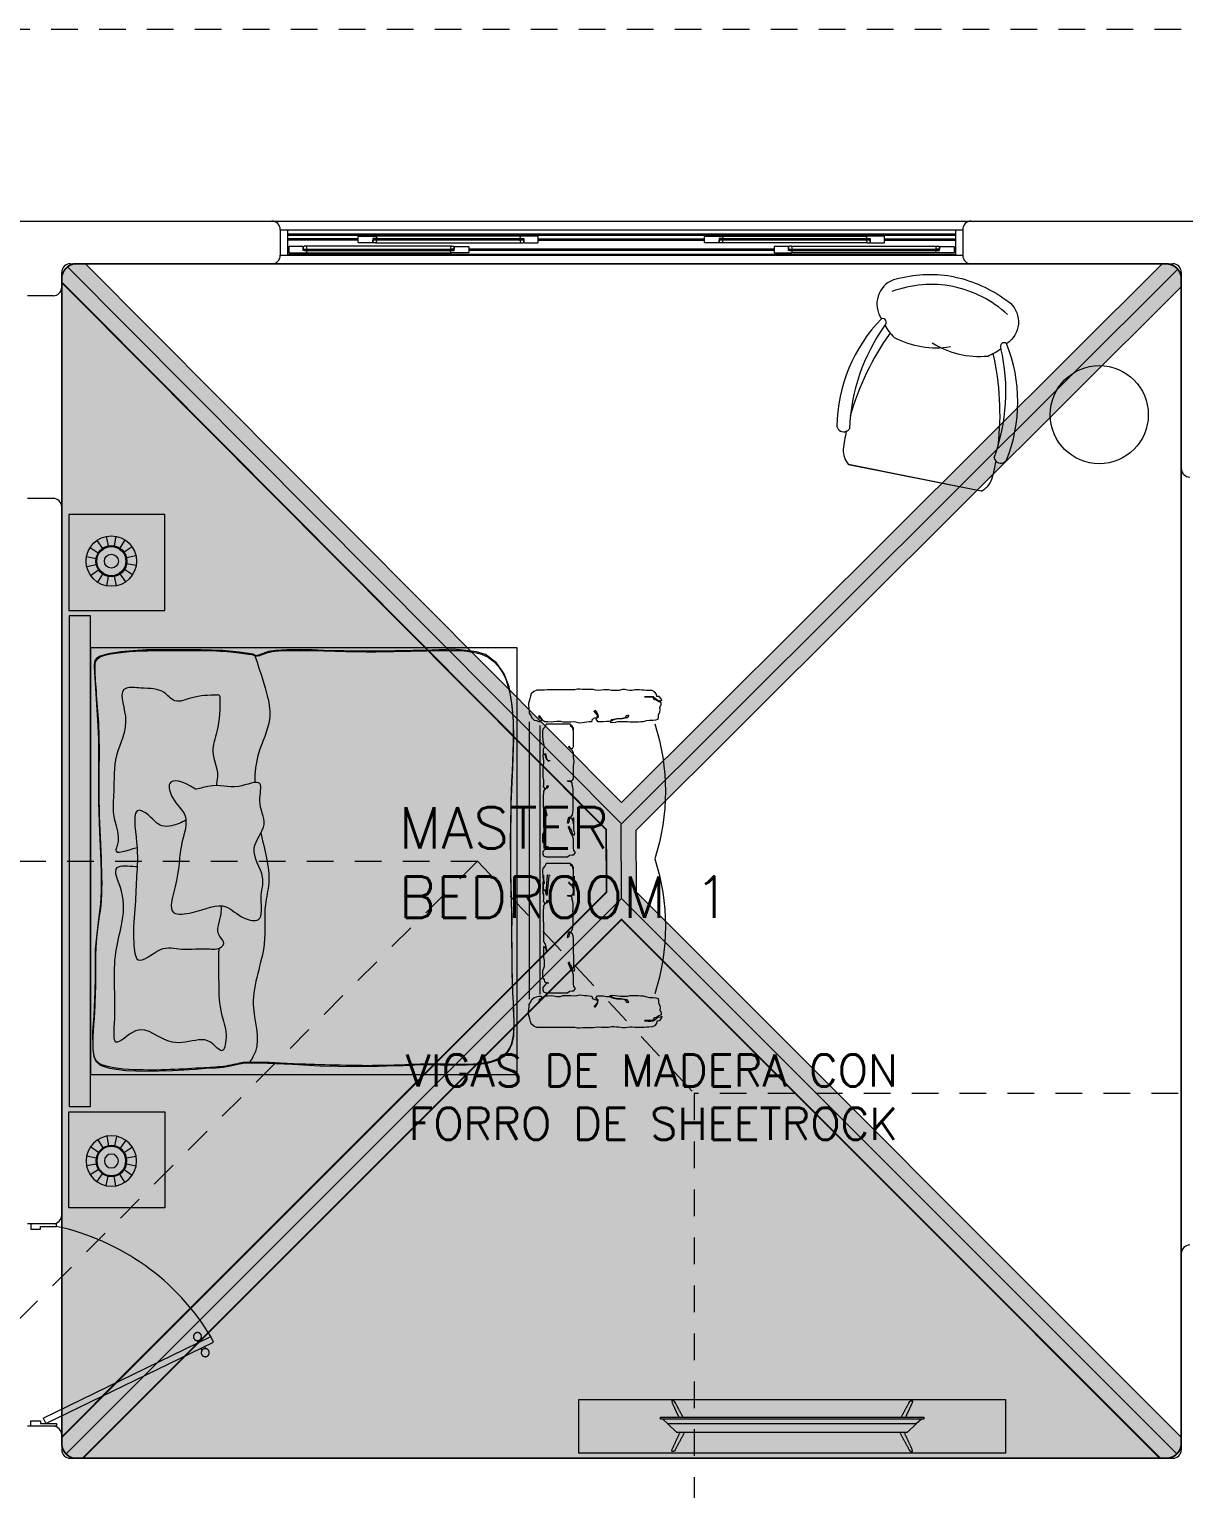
# Model space of a CAD drawing. Header units: metres. Extents: x 8 to 2416, y -346 to 476.
# Drawn here: x 223.96 to 229.37, y -101.59 to -94.75 of the extents above; entities that cross this region are included whole.
import ezdxf

# ---------------------------------------------------------------- set-up
doc = ezdxf.new("R2010")
doc.units = ezdxf.units.M
doc.linetypes.add('0', pattern=[0])
doc.linetypes.add('HIDDEN2', pattern=[0.1875, 0.125, -0.0625])
doc.layers.get('0').update_dxf_attribs({"color": 250, "linetype": '0', "lineweight": 20})
for name, color, linetype, lineweight in [('A-DOOR', 35, 'Continuous', 5), ('A-WALL', 250, 'Continuous', 20), ('baños', 140, 'Continuous', 0), ('cristales', 131, 'Continuous', 0), ('MOBILIARIOS', 252, 'Continuous', 0), ('PLAFON', 253, 'Continuous', 5), ('PLAFON-MADERA', 33, 'Continuous', 5), ('textos', 7, 'Continuous', 0)]:
    doc.layers.add(name, color=color, linetype=linetype, lineweight=lineweight)
doc.layers.add('Techos 1', color=7, linetype='HIDDEN2', lineweight=9, true_color=0x42391a)
doc.styles.get("Standard").update_dxf_attribs({"font": 'arial.ttf', "height": 0.1875})

# ---------------------------------------------------------------- blocks, each defined once
blk = doc.blocks.new('A$Ca3ef8f56')
at = {"layer": 'MOBILIARIOS'}
for p, q in [((0.0032, 0.1527), (0.0032, 1.4519)), ((0.0532, 0.1694), (0.0532, 1.4284))]:
    blk.add_line(p, q, dxfattribs=at)
for points in [[(0.6249, 1.5324), (0.6212, 1.5434), (0.6126, 1.5544), (0.6016, 1.5556), (0.6004, 1.5666), (0.5906, 1.5776), (0.5796, 1.5825), (0.5637, 1.5837), (0.5527, 1.5837), (0.5417, 1.5849), (0.5307, 1.5849), (0.5197, 1.5862), (0.4977, 1.5862), (0.4867, 1.5837), (0.4757, 1.5837), (0.4647, 1.5849), (0.4537, 1.5874), (0.4402, 1.5874), (0.4231, 1.5837), (0.4121, 1.5837), (0.4011, 1.5825), (0.3889, 1.5825), (0.3766, 1.5862), (0.3534, 1.5862), (0.3412, 1.5849), (0.3302, 1.5837), (0.3143, 1.5849), (0.3033, 1.5874), (0.2519, 1.5874), (0.2409, 1.5886), (0.2299, 1.5886), (0.2177, 1.5862), (0.0868, 1.5862), (0.0746, 1.5849), (0.0391, 1.5849), (0.0245, 1.5788), (0.0122, 1.5678), (0.0086, 1.5568), (0.0061, 1.5446), (0.0037, 1.5336), (0, 1.5226), (0, 1.5116), (0.0012, 1.5006), (0.0024, 1.4884), (0.0024, 1.4774), (0.011, 1.4652), (0.0147, 1.4542), (0.0257, 1.4445), (0.0367, 1.442), (0.0477, 1.4383), (0.0587, 1.4383), (0.0611, 1.4493), (0.0501, 1.4542), (0.0477, 1.464)], [(0.4708, 1.4664), (0.4622, 1.4554), (0.4512, 1.4542), (0.4341, 1.4506), (0.4231, 1.4506), (0.4109, 1.4493), (0.3999, 1.4457), (0.3876, 1.4457), (0.3828, 1.4347), (0.395, 1.4335), (0.4072, 1.4347), (0.4194, 1.4371), (0.4317, 1.4383), (0.4635, 1.4383), (0.4745, 1.4359), (0.516, 1.4359), (0.527, 1.4371), (0.5381, 1.4371), (0.5552, 1.442), (0.5674, 1.4445), (0.5845, 1.4445), (0.5968, 1.4457), (0.6078, 1.4493), (0.609, 1.4603), (0.609, 1.4713), (0.6151, 1.4823), (0.6175, 1.4933), (0.6163, 1.5043), (0.6224, 1.5153), (0.6224, 1.5263), (0.6114, 1.53), (0.6004, 1.5385), (0.5894, 1.5397), (0.5845, 1.5507), (0.5735, 1.552), (0.5442, 1.552)], [(0.5442, 1.5544), (0.5613, 1.5556), (0.5723, 1.5556), (0.5845, 1.5544), (0.5955, 1.5458), (0.6065, 1.5373), (0.6175, 1.5348), (0.6212, 1.5348)], [(0.0501, 1.4677), (0.0563, 1.4567), (0.0636, 1.4457), (0.0758, 1.4371), (0.0905, 1.4371), (0.1064, 1.4359), (0.1174, 1.4371), (0.1333, 1.4396), (0.1492, 1.4396), (0.1602, 1.4359), (0.1981, 1.4359), (0.2152, 1.4371), (0.2262, 1.4347), (0.2385, 1.4322), (0.2507, 1.4335), (0.2617, 1.4347), (0.2727, 1.4359), (0.2837, 1.4371), (0.2972, 1.4383), (0.2996, 1.4493), (0.3106, 1.4542), (0.3216, 1.4567), (0.3241, 1.4677), (0.3143, 1.4787), (0.3069, 1.4884)], [(0.3106, 1.4909), (0.3204, 1.4799), (0.3253, 1.4689), (0.3265, 1.4579), (0.3155, 1.4481), (0.3228, 1.4371), (0.3497, 1.4371), (0.3656, 1.4396), (0.3779, 1.4396), (0.3889, 1.4408), (0.3999, 1.4481), (0.4133, 1.4518), (0.4402, 1.4518), (0.4525, 1.4554), (0.4598, 1.4664), (0.4696, 1.4689)], [(0.0844, 1.234), (0.0844, 1.2238), (0.081, 1.2135), (0.0708, 1.205), (0.0708, 1.2579), (0.0725, 1.2715), (0.0725, 1.2988), (0.0708, 1.309), (0.0656, 1.3192), (0.0656, 1.3516), (0.0725, 1.3618), (0.0742, 1.372), (0.0844, 1.3737), (0.0895, 1.3737)], [(0.0946, 1.3772), (0.0844, 1.3772), (0.0759, 1.3874), (0.0673, 1.3976), (0.0673, 1.4078), (0.0708, 1.4181), (0.081, 1.4232), (0.1822, 1.4232), (0.1924, 1.4146), (0.2026, 1.4129), (0.2129, 1.4129), (0.2197, 1.4027), (0.2129, 1.3925), (0.2112, 1.3806), (0.2112, 1.3397), (0.2078, 1.3294), (0.2026, 1.3192), (0.1975, 1.309), (0.1941, 1.2988), (0.189, 1.2885), (0.1856, 1.2817)], [(0.189, 1.2766), (0.1924, 1.2868), (0.1992, 1.2971), (0.2026, 1.3073), (0.2044, 1.3175), (0.2146, 1.3209), (0.2163, 1.3107), (0.2129, 1.3005), (0.2129, 1.2476), (0.2112, 1.2374), (0.2112, 1.1675), (0.2095, 1.1573), (0.2061, 1.1471), (0.1958, 1.1385), (0.1907, 1.1488), (0.189, 1.159), (0.1822, 1.1658)], [(0.0929, 0.9903), (0.0878, 1.0005), (0.0776, 1.0039), (0.0708, 1.0141), (0.0708, 1.0244), (0.069, 1.0346), (0.069, 1.0857), (0.0708, 1.0959), (0.0708, 1.1829), (0.0776, 1.1948), (0.081, 1.205), (0.0827, 1.2152), (0.0861, 1.2272), (0.0861, 1.2289)], [(0.1822, 1.1641), (0.1856, 1.1471), (0.189, 1.1368), (0.1992, 1.1351), (0.2061, 1.1249), (0.2078, 1.1147), (0.2095, 1.1028), (0.2095, 1.0499), (0.2078, 1.0397), (0.2095, 1.0295), (0.2095, 1.0056), (0.2078, 0.9954), (0.2044, 0.9852), (0.2044, 0.9749), (0.1941, 0.9698), (0.1839, 0.9698), (0.1822, 0.9664), (0.2026, 0.9664), (0.2112, 0.9562), (0.2112, 0.8965), (0.2129, 0.8863), (0.2146, 0.8761), (0.2129, 0.9659), (0.2112, 0.9556), (0.2112, 0.9352), (0.2061, 0.925), (0.1958, 0.9147), (0.1873, 0.9079)], [(0.2112, 0.8449), (0.2112, 0.8346), (0.2044, 0.8244), (0.1941, 0.8159), (0.0827, 0.8159), (0.0759, 0.8295), (0.0673, 0.8397), (0.0656, 0.85), (0.0656, 0.8602), (0.0673, 0.8704), (0.0673, 0.8806), (0.0708, 0.8909), (0.0725, 0.9079), (0.069, 0.9181), (0.069, 0.9386), (0.081, 0.9403), (0.0827, 0.959), (0.0895, 0.8693), (0.0998, 0.871), (0.0981, 0.8744)], [(0.0946, 0.8761), (0.0861, 0.9659), (0.081, 0.9556), (0.0793, 0.9454), (0.069, 0.9403), (0.0673, 0.9505), (0.069, 0.9607), (0.0708, 0.8727), (0.0708, 0.8829), (0.069, 0.8965), (0.0673, 0.9085), (0.0673, 0.9494), (0.0708, 0.9613), (0.0708, 0.9818), (0.069, 0.992), (0.0742, 1.0022), (0.0844, 1.0005), (0.0878, 0.9903), (0.0895, 0.9869)], [(0.1873, 0.9028), (0.1958, 0.913), (0.2061, 0.9147), (0.2112, 0.9045), (0.2112, 0.8517), (0.2095, 0.8414), (0.2061, 0.8312), (0.1958, 0.8244)], [(0.0946, 0.74), (0.0844, 0.74), (0.0759, 0.7502), (0.0673, 0.7604), (0.0673, 0.7707), (0.0708, 0.7809), (0.081, 0.786), (0.1822, 0.786), (0.1924, 0.7775), (0.2026, 0.7758), (0.2129, 0.7758), (0.2197, 0.7656), (0.2129, 0.7553), (0.2112, 0.7434), (0.2112, 0.7025), (0.2078, 0.6923), (0.2026, 0.6821), (0.1975, 0.6718), (0.1941, 0.6616), (0.189, 0.6514), (0.1856, 0.6446)], [(0.0844, 0.5968), (0.0844, 0.5866), (0.081, 0.5764), (0.0708, 0.5679), (0.0708, 0.6207), (0.0725, 0.6343), (0.0725, 0.6616), (0.0708, 0.6718), (0.0656, 0.6821), (0.0656, 0.7144), (0.0725, 0.7247), (0.0742, 0.7349), (0.0844, 0.7366), (0.0895, 0.7366)], [(0.0929, 0.4531), (0.0878, 0.4633), (0.0776, 0.4668), (0.0708, 0.477), (0.0708, 0.4872), (0.069, 0.4974), (0.069, 0.5486), (0.0708, 0.5588), (0.0708, 0.6457), (0.0776, 0.6576), (0.081, 0.5679), (0.0827, 0.5781), (0.0861, 0.59), (0.0861, 0.5917)], [(0.189, 0.6394), (0.1924, 0.6497), (0.1992, 0.6599), (0.2026, 0.6701), (0.2044, 0.6803), (0.2146, 0.6838), (0.2163, 0.6735), (0.2129, 0.6633), (0.2129, 0.6105), (0.2112, 0.6002), (0.2112, 0.6304), (0.2095, 0.6201), (0.2061, 0.6099), (0.1958, 0.6014), (0.1907, 0.6116), (0.189, 0.6218), (0.1822, 0.6287)], [(0.1822, 0.627), (0.1856, 0.6099), (0.189, 0.5997), (0.1992, 0.598), (0.2061, 0.5878), (0.2078, 0.5775), (0.2095, 0.5656), (0.2095, 0.5128), (0.2078, 0.5025), (0.2095, 0.4923), (0.2095, 0.4685), (0.2078, 0.4582), (0.2044, 0.448), (0.2044, 0.4378), (0.1941, 0.4327), (0.1839, 0.4327), (0.1822, 0.4293), (0.2026, 0.4293), (0.2112, 0.419), (0.2112, 0.3594), (0.2129, 0.3492), (0.2146, 0.3389), (0.2129, 0.3287), (0.2112, 0.3185), (0.2112, 0.298), (0.2061, 0.2878), (0.1958, 0.2776), (0.1873, 0.2708)], [(0.0946, 0.3389), (0.0861, 0.3287), (0.081, 0.3185), (0.0793, 0.3083), (0.069, 0.3031), (0.0673, 0.3134), (0.069, 0.3236), (0.0708, 0.3355), (0.0708, 0.3457), (0.069, 0.3594), (0.0673, 0.3713), (0.0673, 0.4122), (0.0708, 0.4241), (0.0708, 0.4446), (0.069, 0.4548), (0.0742, 0.465), (0.0844, 0.4633), (0.0878, 0.4531), (0.0895, 0.4497)], [(0.2112, 0.1926), (0.2112, 0.1824), (0.2044, 0.1721), (0.1941, 0.1636), (0.0827, 0.1636), (0.0759, 0.1772), (0.0673, 0.1875), (0.0656, 0.1977), (0.0656, 0.223), (0.0673, 0.2333), (0.0673, 0.2435), (0.0708, 0.2537), (0.0725, 0.2708), (0.069, 0.281), (0.069, 0.3014), (0.081, 0.3031), (0.0827, 0.3219), (0.0895, 0.3321), (0.0998, 0.3338), (0.0981, 0.3372)], [(0.1873, 0.2656), (0.1958, 0.2759), (0.2061, 0.2776), (0.2112, 0.2673), (0.2112, 0.1994), (0.2095, 0.1892), (0.2061, 0.179), (0.1958, 0.1721)], [(0.6249, 0.0562), (0.6212, 0.0452), (0.6126, 0.0342), (0.6016, 0.033), (0.6004, 0.022), (0.5906, 0.011), (0.5796, 0.0061), (0.5637, 0.0049), (0.5527, 0.0049), (0.5417, 0.0037), (0.5307, 0.0037), (0.5197, 0.0024), (0.4977, 0.0024), (0.4867, 0.0049), (0.4757, 0.0049), (0.4647, 0.0037), (0.4537, 0.0012), (0.4402, 0.0012), (0.4231, 0.0049), (0.4121, 0.0049), (0.4011, 0.0061), (0.3889, 0.0061), (0.3766, 0.0024), (0.3534, 0.0024), (0.3412, 0.0037), (0.3302, 0.0049), (0.3143, 0.0037), (0.3033, 0.0012), (0.2519, 0.0012), (0.2409, 0), (0.2299, 0), (0.2177, 0.0024), (0.0868, 0.0024), (0.0746, 0.0037), (0.0391, 0.0037), (0.0245, 0.0098), (0.0122, 0.0208), (0.0086, 0.0318), (0.0061, 0.044), (0.0037, 0.055), (0, 0.066), (0, 0.077), (0.0012, 0.088), (0.0024, 0.1002), (0.0024, 0.1112), (0.011, 0.1234), (0.0147, 0.1344), (0.0257, 0.1441), (0.0367, 0.1466), (0.0477, 0.1503), (0.0587, 0.1503), (0.0611, 0.1393), (0.0501, 0.1344), (0.0477, 0.1246)], [(0.0501, 0.1209), (0.0563, 0.1319), (0.0636, 0.1429), (0.0758, 0.1515), (0.0905, 0.1515), (0.1064, 0.1527), (0.1174, 0.1515), (0.1333, 0.149), (0.1492, 0.149), (0.1602, 0.1527), (0.1981, 0.1527), (0.2152, 0.1515), (0.2262, 0.1539), (0.2385, 0.1564), (0.2507, 0.1551), (0.2617, 0.1539), (0.2727, 0.1527), (0.2837, 0.1515), (0.2972, 0.1503), (0.2996, 0.1393), (0.3106, 0.1344), (0.3216, 0.1319), (0.3241, 0.1209), (0.3143, 0.1099), (0.3069, 0.1002)], [(0.3106, 0.0977), (0.3204, 0.1087), (0.3253, 0.1197), (0.3265, 0.1307), (0.3155, 0.1405), (0.3228, 0.1515), (0.3497, 0.1515), (0.3656, 0.149), (0.3779, 0.149), (0.3889, 0.1478), (0.3999, 0.1405), (0.4133, 0.1368), (0.4402, 0.1368), (0.4525, 0.1332), (0.4598, 0.1222), (0.4696, 0.1197)], [(0.4708, 0.1222), (0.4622, 0.1332), (0.4512, 0.1344), (0.4341, 0.138), (0.4231, 0.138), (0.4109, 0.1393), (0.3999, 0.1429), (0.3876, 0.1429), (0.3828, 0.1539), (0.395, 0.1551), (0.4072, 0.1539), (0.4194, 0.1515), (0.4317, 0.1503), (0.4635, 0.1503), (0.4745, 0.1527), (0.516, 0.1527), (0.527, 0.1515), (0.5381, 0.1515), (0.5552, 0.1466), (0.5674, 0.1441), (0.5845, 0.1441), (0.5968, 0.1429), (0.6078, 0.1393), (0.609, 0.1283), (0.609, 0.1173), (0.6151, 0.1063), (0.6175, 0.0953), (0.6163, 0.0843), (0.6224, 0.0733), (0.6224, 0.0623), (0.6114, 0.0586), (0.6004, 0.0501), (0.5894, 0.0489), (0.5845, 0.0379), (0.5735, 0.0366), (0.5442, 0.0366)], [(0.5442, 0.0342), (0.5613, 0.033), (0.5723, 0.033), (0.5845, 0.0342), (0.5955, 0.0428), (0.6065, 0.0513), (0.6175, 0.0537), (0.6212, 0.0537)]]:
    blk.add_lwpolyline(points, dxfattribs=at)
for centre in [(-0.3846, 1.1107), (-0.3846, 0.4779)]:
    blk.add_arc(centre, 1.0261, 342.03988, 17.96012, dxfattribs=at)
blk = doc.blocks.new('A$Ca77e88c0')
at = {"layer": 'MOBILIARIOS', "linetype": 'Continuous'}
for p, q in [((0, 1.3457), (0.2432, 0.761)), ((0.2435, 0.7603), (0, 1.3457))]:
    blk.add_line(p, q, dxfattribs=at)
for points in [[(1.0081, 1.4216, 0.103931), (0.8565, 1.6353, 0.481643), (0.668, 1.624, 0.047693), (0.6541, 1.5985, 0.047693)], [(1.0081, 1.4216, -0.103931), (1.0528, 1.1635, -0.481643), (0.9119, 1.0378, -0.047693), (0.884, 1.0459, -0.047693)]]:
    blk.add_lwpolyline(points, format="xyb", dxfattribs=at)
blk.add_circle((0.8492, 0.4996), 0.2299, dxfattribs=at)
for centre, radius, start, end in [((0.5212, 0.8742), 0.7364, 79.59643, 123.14146), ((0.6434, 1.5847), 0.0175, 250.45416, 52.05868), ((0.6434, 1.5847), 0.0175, 250.45416, 52.05868), ((0.4617, 1.1866), 0.5495, 23.33144, 53.59476), ((0.4617, 1.1866), 0.5495, 23.33144, 53.59476), ((0.612, 0.6674), 0.9011, 88.37632, 121.47958), ((0.612, 0.6674), 0.9011, 88.37632, 121.47958), ((0.5865, 0.2493), 1.2787, 88.45422, 107.93514), ((0.5865, 0.2493), 1.2787, 88.45422, 107.93514), ((0.8583, 1.4567), 0.2476, 153.21646, 169.91816), ((0.8583, 1.4567), 0.2476, 153.21646, 169.91816), ((0.4823, 0.53), 0.9795, 111.46313, 116.51175), ((0.1421, 1.4684), 0.0325, 136.37866, 235.73513), ((0.1421, 1.4684), 0.0325, 235.69793, 268.75394), ((1.0281, 1.5426), 0.4158, 185.87863, 223.40331), ((1.0281, 1.5426), 0.4158, 185.87863, 223.40331), ((0.0995, 1.3192), 0.1029, 121.9514, 165.06161), ((0.4562, 1.1998), 0.5495, 351.57503, 21.83835), ((0.4562, 1.1998), 0.5495, 351.57503, 21.83835), ((1.108, 1.3505), 0.4158, 181.76648, 219.29117), ((0.1939, 1.6724), 0.9011, 283.69021, 316.79348), ((0.1939, 1.6724), 0.9011, 283.69021, 316.79348), ((0.2766, 1.4622), 0.7364, 282.02833, 325.57337), ((-0.1206, 1.9492), 1.2787, 297.23466, 316.71557), ((-0.1206, 1.9492), 1.2787, 297.23466, 316.71557), ((0.9273, 1.2907), 0.2476, 235.25163, 251.95333), ((0.9273, 1.2907), 0.2476, 235.25163, 251.95333), ((0.8666, 1.048), 0.0175, 353.11111, 154.71564), ((0.8666, 1.048), 0.0175, 353.11111, 154.71564), ((0.2948, 0.8495), 0.1029, 240.09136, 283.20158), ((0.0052, 1.6774), 0.9795, 288.64122, 293.68984), ((0.4307, 0.7745), 0.0325, 169.43466, 268.79113), ((0.4307, 0.7745), 0.0325, 136.37866, 169.43466), ((0.4307, 0.7745), 0.0325, 136.37866, 169.43466)]:
    blk.add_arc(centre, radius, start, end, dxfattribs=at)
blk = doc.blocks.new('A$C58f5b6b7')
at = {"layer": 'MOBILIARIOS'}
for points in [[(0, 0.2526), (2, 0.2526), (2, 0), (0, 0)], [(0.382, 0.1596), (0.382, 0.1691), (1.618, 0.1691), (1.618, 0.1596)]]:
    blk.add_lwpolyline(points, close=True, dxfattribs=at)
for points in [[(1.6059, 0.1595), (1.5823, 0.1372), (1, 0.1372), (0.4177, 0.1372), (0.3941, 0.1595)], [(1.5823, 0.1372), (1.54, 0.0973), (0.46, 0.0973), (0.4177, 0.1372)]]:
    blk.add_lwpolyline(points, dxfattribs=at)
for points, degree in [([(0.4512, 0.2382, -0.0047), (0.4469, 0.2461, -0.0047), (0.4415, 0.2461, -0.0047), (0.4325, 0.2461, -0.0047), (0.4368, 0.237, -0.0047)], 3), ([(0.4368, 0.237, -0.0047), (0.4526, 0.2031, -0.0047), (0.4683, 0.1691, -0.0047)], 2), ([(0.4885, 0.1691, -0.0047), (0.4698, 0.2037, -0.0047), (0.4512, 0.2382, -0.0047)], 2), ([(1.5115, 0.1691, -0.0047), (1.5302, 0.2037, -0.0047), (1.5488, 0.2382, -0.0047)], 2), ([(1.5632, 0.237, -0.0047), (1.5474, 0.2031, -0.0047), (1.5317, 0.1691, -0.0047)], 2), ([(1.5488, 0.2382, -0.0047), (1.5531, 0.2461, -0.0047), (1.5585, 0.2461, -0.0047), (1.5675, 0.2461, -0.0047), (1.5632, 0.237, -0.0047)], 3), ([(0.4368, 0.0172, -0.0047), (0.4554, 0.0572, -0.0047), (0.474, 0.0973, -0.0047)], 2), ([(0.4951, 0.0973, -0.0047), (0.4731, 0.0566, -0.0047), (0.4512, 0.016, -0.0047)], 2), ([(1.5049, 0.0973), (1.5269, 0.0566), (1.5488, 0.016)], 2), ([(1.5632, 0.0172), (1.5446, 0.0572), (1.526, 0.0973)], 2)]:
    blk.add_open_spline(points, degree=degree, dxfattribs=at)
for points in [[(0.4512, 0.016, -0.0047), (0.4469, 0.0081, -0.0047), (0.4415, 0.0081, -0.0047), (0.4325, 0.0081, -0.0047), (0.4368, 0.0172, -0.0047)], [(1.5488, 0.016), (1.5531, 0.0081), (1.5585, 0.0081), (1.5675, 0.0081), (1.5632, 0.0172)]]:
    blk.add_open_spline(points, degree=3, knots=[-0.08544201, -0.08544201, -0.08544201, -0.08544201, -0.04272101, 0, 0, 0, 0], dxfattribs=at)
blk = doc.blocks.new('A$Cb50f4bf1')
at = {"layer": 'MOBILIARIOS'}
for p, q in [((0.45, 0.45), (0, 0.45)), ((0, 0.45), (0, 0)), ((0.45, 0), (0.45, 0.45)), ((0.1635, 0.348), (0.1893, 0.3107)), ((0.2058, 0.3663), (0.2154, 0.322)), ((0.2519, 0.3671), (0.2438, 0.3224)), ((0.2948, 0.3501), (0.2703, 0.312)), ((0.1314, 0.3148), (0.1695, 0.2902)), ((0.328, 0.318), (0.2907, 0.2922)), ((0.3463, 0.2757), (0.302, 0.2661)), ((0.1144, 0.2719), (0.1591, 0.2638)), ((0.1152, 0.2258), (0.1595, 0.2353)), ((0.1335, 0.1834), (0.1708, 0.2092)), ((0.3301, 0.1867), (0.292, 0.2112)), ((0.3471, 0.2296), (0.3025, 0.2377)), ((0.1667, 0.1514), (0.1913, 0.1895)), ((0.2096, 0.1344), (0.2177, 0.179)), ((0.2557, 0.1352), (0.2462, 0.1795)), ((0.2981, 0.1535), (0.2723, 0.1908)), ((0, 0), (0.45, 0))]:
    blk.add_line(p, q, dxfattribs=at)
for radius in [0.1182, 0.0729, 0.0684, 0.0328]:
    blk.add_circle((0.2308, 0.2507), radius, dxfattribs=at)
blk = doc.blocks.new('puerta 1.00')
at = {"layer": 'A-DOOR'}
for p, q in [((-0.15, -0.0125), (-0.9369, -0.3949)), ((-0.1376, -0.038), (-0.9245, -0.4204)), ((-0.1376, -0.038), (-0.15, -0.0125)), ((-0.9369, -0.3949), (-0.9245, -0.4204)), ((-0.8946, -0.3743), (-0.8996, -0.3641)), ((-0.8777, -0.3661), (-0.8826, -0.3559)), ((-0.8822, -0.3998), (-0.8772, -0.4101)), ((-0.8653, -0.3916), (-0.8603, -0.4018))]:
    blk.add_line(p, q, dxfattribs=at)
for points in [[(-0.08, 0), (-0.08, -0.025), (-0.125, -0.025), (-0.125, -0.0125), (-0.2, -0.0125), (-0.2, 0), (-0.08, 0)], [(-0.08, -0.95), (-0.08, -0.925), (-0.125, -0.925), (-0.125, -0.9375), (-0.2, -0.9375), (-0.2, -0.95), (-0.08, -0.95)]]:
    blk.add_lwpolyline(points, dxfattribs=at)
blk.add_arc((0.0366, 0.1602), 1.1229, 211.13358, 257.83427, dxfattribs=at)
for points in [[(-0.8982, -0.3642), (-0.9033, -0.3642), (-0.912, -0.3591), (-0.917, -0.3504), (-0.917, -0.3403), (-0.912, -0.3316), (-0.9033, -0.3265), (-0.8932, -0.3265), (-0.8844, -0.3316), (-0.8794, -0.3403), (-0.8794, -0.3504), (-0.8844, -0.3591), (-0.8932, -0.3642), (-0.8982, -0.3642)], [(-0.8617, -0.4394), (-0.8667, -0.4394), (-0.8754, -0.4344), (-0.8805, -0.4256), (-0.8805, -0.4156), (-0.8754, -0.4068), (-0.8667, -0.4018), (-0.8566, -0.4018), (-0.8479, -0.4068), (-0.8428, -0.4156), (-0.8428, -0.4257), (-0.8479, -0.4344), (-0.8566, -0.4394), (-0.8617, -0.4394)]]:
    blk.add_open_spline(points, degree=2, dxfattribs=at)
blk = doc.blocks.new('PL BASE 2N NASAS 09')
at = {"layer": 'A-DOOR'}
for p, q in [((175.1325, -5.2117), (178.4125, -5.2117)), ((175.1725, -5.2517), (178.3725, -5.2517)), ((175.2065, -5.2517), (175.2065, -5.3717)), ((178.3385, -5.2517), (178.3385, -5.3717)), ((175.2065, -5.2717), (178.3385, -5.2717)), ((175.214, -5.3307), (175.2125, -5.3322)), ((175.2125, -5.3322), (175.2125, -5.3592)), ((175.279, -5.3307), (175.214, -5.3307)), ((175.2805, -5.3322), (175.279, -5.3307)), ((175.2805, -5.3497), (175.2805, -5.3322)), ((175.9753, -5.3297), (175.2938, -5.3297)), ((175.5385, -5.2842), (175.54, -5.2827)), ((175.5385, -5.3112), (175.5385, -5.2842)), ((175.54, -5.3127), (175.5385, -5.3112)), ((175.54, -5.2827), (175.6207, -5.2827)), ((175.605, -5.3127), (175.54, -5.3127)), ((175.6065, -5.3112), (175.605, -5.3127)), ((175.624, -5.2937), (175.6065, -5.2937)), ((175.6065, -5.2937), (175.6065, -5.3112)), ((175.6065, -5.2967), (175.6115, -5.2967)), ((175.6065, -5.2967), (175.6115, -5.2967)), ((175.6115, -5.2947), (175.6175, -5.2987)), ((175.6115, -5.2987), (175.6175, -5.2947)), ((175.6198, -5.3137), (176.3013, -5.3137)), ((175.6207, -5.2827), (175.6225, -5.2842)), ((176.3004, -5.2827), (175.6207, -5.2827)), ((175.6225, -5.2842), (175.6245, -5.2922)), ((175.6245, -5.2932), (175.624, -5.2937)), ((175.6245, -5.2922), (175.6245, -5.2932)), ((175.9885, -5.3322), (175.99, -5.3307)), ((175.9885, -5.3497), (175.9885, -5.3322)), ((175.99, -5.3307), (176.055, -5.3307)), ((176.0565, -5.3322), (176.055, -5.3307)), ((176.0565, -5.3322), (176.0565, -5.3592)), ((176.2986, -5.2842), (176.2965, -5.2922)), ((176.2965, -5.2922), (176.2965, -5.2932)), ((176.2965, -5.2932), (176.297, -5.2937)), ((176.297, -5.2937), (176.3145, -5.2937)), ((176.3004, -5.2827), (176.2986, -5.2842)), ((176.381, -5.2827), (176.3004, -5.2827)), ((176.3095, -5.2947), (176.3035, -5.2987)), ((176.3095, -5.2987), (176.3035, -5.2947)), ((176.3145, -5.2967), (176.3095, -5.2967)), ((176.3145, -5.2967), (176.3095, -5.2967)), ((176.3145, -5.2937), (176.3145, -5.3112)), ((176.3145, -5.3112), (176.316, -5.3127)), ((176.316, -5.3127), (176.381, -5.3127)), ((176.3825, -5.2842), (176.381, -5.2827)), ((176.381, -5.3127), (176.3825, -5.3112)), ((176.3825, -5.3112), (176.3825, -5.2842)), ((177.1625, -5.2842), (177.164, -5.2827)), ((177.1625, -5.3112), (177.1625, -5.2842)), ((177.164, -5.3127), (177.1625, -5.3112)), ((177.164, -5.2827), (177.2447, -5.2827)), ((177.229, -5.3127), (177.164, -5.3127)), ((177.2305, -5.3112), (177.229, -5.3127)), ((177.248, -5.2937), (177.2305, -5.2937)), ((177.2305, -5.2937), (177.2305, -5.3112)), ((177.2305, -5.2967), (177.2355, -5.2967)), ((177.2305, -5.2967), (177.2355, -5.2967)), ((177.2355, -5.2947), (177.2415, -5.2987)), ((177.2355, -5.2987), (177.2415, -5.2947)), ((177.9253, -5.3137), (177.2438, -5.3137)), ((177.2447, -5.2827), (177.2465, -5.2842)), ((177.2447, -5.2827), (177.9244, -5.2827)), ((177.2465, -5.2842), (177.2485, -5.2922)), ((177.2485, -5.2932), (177.248, -5.2937)), ((177.2485, -5.2922), (177.2485, -5.2932)), ((177.4885, -5.3322), (177.49, -5.3307)), ((177.4885, -5.3322), (177.4885, -5.3592)), ((177.555, -5.3307), (177.49, -5.3307)), ((177.5565, -5.3322), (177.555, -5.3307)), ((177.5565, -5.3497), (177.5565, -5.3322)), ((177.5698, -5.3297), (178.2513, -5.3297)), ((177.9226, -5.2842), (177.9205, -5.2922)), ((177.9205, -5.2922), (177.9205, -5.2932)), ((177.9205, -5.2932), (177.921, -5.2937)), ((177.921, -5.2937), (177.9385, -5.2937)), ((177.9244, -5.2827), (177.9226, -5.2842)), ((178.005, -5.2827), (177.9244, -5.2827)), ((177.9335, -5.2947), (177.9275, -5.2987)), ((177.9335, -5.2987), (177.9275, -5.2947)), ((177.9385, -5.2967), (177.9335, -5.2967)), ((177.9385, -5.2967), (177.9335, -5.2967)), ((177.9385, -5.2937), (177.9385, -5.3112)), ((177.9385, -5.3112), (177.94, -5.3127)), ((177.94, -5.3127), (178.005, -5.3127)), ((178.0065, -5.2842), (178.005, -5.2827)), ((178.005, -5.3127), (178.0065, -5.3112)), ((178.0065, -5.3112), (178.0065, -5.2842)), ((178.2645, -5.3322), (178.266, -5.3307)), ((178.2645, -5.3497), (178.2645, -5.3322)), ((178.266, -5.3307), (178.331, -5.3307)), ((178.331, -5.3307), (178.3325, -5.3322)), ((178.3325, -5.3322), (178.3325, -5.3592)), ((175.1725, -5.3717), (178.3725, -5.3717)), ((175.2125, -5.3592), (175.214, -5.3607)), ((175.214, -5.3607), (175.2947, -5.3607)), ((175.2805, -5.3467), (175.2855, -5.3467)), ((175.2805, -5.3467), (175.2855, -5.3467)), ((175.298, -5.3497), (175.2805, -5.3497)), ((175.2855, -5.3487), (175.2915, -5.3447)), ((175.2855, -5.3447), (175.2915, -5.3487)), ((175.2947, -5.3607), (175.2965, -5.3593)), ((175.2947, -5.3607), (175.9744, -5.3607)), ((175.2965, -5.3593), (175.2985, -5.3512)), ((175.2985, -5.3502), (175.298, -5.3497)), ((175.2985, -5.3512), (175.2985, -5.3502)), ((175.9705, -5.3502), (175.971, -5.3497)), ((175.9705, -5.3512), (175.9705, -5.3502)), ((175.9726, -5.3593), (175.9705, -5.3512)), ((175.971, -5.3497), (175.9885, -5.3497)), ((175.9744, -5.3607), (175.9726, -5.3593)), ((176.055, -5.3607), (175.9744, -5.3607)), ((175.9835, -5.3487), (175.9775, -5.3447)), ((175.9835, -5.3447), (175.9775, -5.3487)), ((175.9885, -5.3467), (175.9835, -5.3467)), ((175.9885, -5.3467), (175.9835, -5.3467)), ((176.0565, -5.3592), (176.055, -5.3607)), ((177.4885, -5.3592), (177.49, -5.3607)), ((177.49, -5.3607), (177.5707, -5.3607)), ((177.5565, -5.3467), (177.5615, -5.3467)), ((177.5565, -5.3467), (177.5615, -5.3467)), ((177.574, -5.3497), (177.5565, -5.3497)), ((177.5615, -5.3487), (177.5675, -5.3447)), ((177.5615, -5.3447), (177.5675, -5.3487)), ((177.5707, -5.3607), (177.5725, -5.3593)), ((178.2504, -5.3607), (177.5707, -5.3607)), ((177.5725, -5.3593), (177.5745, -5.3512)), ((177.5745, -5.3502), (177.574, -5.3497)), ((177.5745, -5.3512), (177.5745, -5.3502)), ((178.2465, -5.3502), (178.247, -5.3497)), ((178.2465, -5.3512), (178.2465, -5.3502)), ((178.2486, -5.3593), (178.2465, -5.3512)), ((178.247, -5.3497), (178.2645, -5.3497)), ((178.2504, -5.3607), (178.2486, -5.3593)), ((178.331, -5.3607), (178.2504, -5.3607)), ((178.2595, -5.3487), (178.2535, -5.3447)), ((178.2595, -5.3447), (178.2535, -5.3487)), ((178.2645, -5.3467), (178.2595, -5.3467)), ((178.2645, -5.3467), (178.2595, -5.3467)), ((178.3325, -5.3592), (178.331, -5.3607)), ((175.1325, -5.4117), (178.4125, -5.4117))]:
    blk.add_line(p, q, dxfattribs=at)
at = {"layer": 'A-DOOR', "color": 8}
for p, q in [((175.2065, -5.2777), (178.3385, -5.2777)), ((175.5385, -5.2947), (175.2065, -5.2947)), ((175.5385, -5.3007), (175.2065, -5.3007)), ((176.3825, -5.2947), (177.1625, -5.2947)), ((176.3825, -5.3007), (177.1625, -5.3007)), ((178.0065, -5.2947), (178.3385, -5.2947)), ((178.0065, -5.3007), (178.3385, -5.3007)), ((175.2065, -5.3657), (178.3385, -5.3657)), ((177.4885, -5.3427), (176.0565, -5.3427)), ((177.4885, -5.3487), (176.0565, -5.3487))]:
    blk.add_line(p, q, dxfattribs=at)
at = {"layer": 'A-DOOR'}
for points in [[(175.2827, -5.3312, -0.341999), (175.2808, -5.3327), (175.2805, -5.3331), (175.2805, -5.3427), (175.2815, -5.3437), (175.2985, -5.3437), (175.2985, -5.3432), (175.2952, -5.3308, 0.339454), (175.2938, -5.3297), (175.2846, -5.3297, 0.341999)], [(175.6087, -5.3122, 0.341999), (175.6068, -5.3107), (175.6065, -5.3104), (175.6065, -5.3007), (175.6075, -5.2997), (175.6245, -5.2997), (175.6245, -5.3002), (175.6212, -5.3126, -0.339454), (175.6198, -5.3137), (175.6106, -5.3137, -0.341999)], [(175.9864, -5.3312, 0.341999), (175.9883, -5.3327), (175.9885, -5.3331), (175.9885, -5.3427), (175.9875, -5.3437), (175.9705, -5.3437), (175.9705, -5.3432), (175.9739, -5.3308, -0.339454), (175.9753, -5.3297), (175.9845, -5.3297, -0.341999)], [(176.3124, -5.3122, -0.341999), (176.3143, -5.3107), (176.3145, -5.3104), (176.3145, -5.3007), (176.3135, -5.2997), (176.2965, -5.2997), (176.2965, -5.3002), (176.2999, -5.3126, 0.339454), (176.3013, -5.3137), (176.3105, -5.3137, 0.341999)], [(177.2327, -5.3122, 0.341999), (177.2308, -5.3107), (177.2305, -5.3104), (177.2305, -5.3007), (177.2315, -5.2997), (177.2485, -5.2997), (177.2485, -5.3002), (177.2452, -5.3126, -0.339454), (177.2438, -5.3137), (177.2346, -5.3137, -0.341999)], [(177.5587, -5.3312, -0.341999), (177.5568, -5.3327), (177.5565, -5.3331), (177.5565, -5.3427), (177.5575, -5.3437), (177.5745, -5.3437), (177.5745, -5.3432), (177.5712, -5.3308, 0.339454), (177.5698, -5.3297), (177.5606, -5.3297, 0.341999)], [(177.9364, -5.3122, -0.341999), (177.9383, -5.3107), (177.9385, -5.3104), (177.9385, -5.3007), (177.9375, -5.2997), (177.9205, -5.2997), (177.9205, -5.3002), (177.9239, -5.3126, 0.339454), (177.9253, -5.3137), (177.9345, -5.3137, 0.341999)], [(178.2624, -5.3312, 0.341999), (178.2643, -5.3327), (178.2645, -5.3331), (178.2645, -5.3427), (178.2635, -5.3437), (178.2465, -5.3437), (178.2465, -5.3432), (178.2499, -5.3308, -0.339454), (178.2513, -5.3297), (178.2605, -5.3297, -0.341999)]]:
    blk.add_lwpolyline(points, format="xyb", close=True, dxfattribs=at)
for points in [[(175.6065, -5.2967), (175.6115, -5.2967), (175.6115, -5.2967), (175.6065, -5.2967)], [(176.3095, -5.2947), (175.6115, -5.2947), (175.6115, -5.2987), (176.3095, -5.2987)], [(175.6115, -5.2947), (175.6175, -5.2947), (175.6175, -5.2987), (175.6115, -5.2987)], [(175.624, -5.2937), (175.612, -5.2937), (175.612, -5.2947), (175.624, -5.2947)], [(175.624, -5.2987), (175.612, -5.2987), (175.612, -5.2997), (175.624, -5.2997)], [(175.6175, -5.2947), (175.6225, -5.2947), (175.6225, -5.2987), (175.6175, -5.2987)], [(176.297, -5.2937), (176.309, -5.2937), (176.309, -5.2947), (176.297, -5.2947)], [(176.297, -5.2987), (176.309, -5.2987), (176.309, -5.2997), (176.297, -5.2997)], [(176.3035, -5.2947), (176.2985, -5.2947), (176.2985, -5.2987), (176.3035, -5.2987)], [(176.3095, -5.2947), (176.3035, -5.2947), (176.3035, -5.2987), (176.3095, -5.2987)], [(176.3145, -5.2967), (176.3095, -5.2967), (176.3095, -5.2967), (176.3145, -5.2967)], [(177.2305, -5.2967), (177.2355, -5.2967), (177.2355, -5.2967), (177.2305, -5.2967)], [(177.2355, -5.2947), (177.2415, -5.2947), (177.2415, -5.2987), (177.2355, -5.2987)], [(177.2355, -5.2947), (177.9335, -5.2947), (177.9335, -5.2987), (177.2355, -5.2987)], [(177.248, -5.2937), (177.236, -5.2937), (177.236, -5.2947), (177.248, -5.2947)], [(177.248, -5.2987), (177.236, -5.2987), (177.236, -5.2997), (177.248, -5.2997)], [(177.2415, -5.2947), (177.2465, -5.2947), (177.2465, -5.2987), (177.2415, -5.2987)], [(177.921, -5.2937), (177.933, -5.2937), (177.933, -5.2947), (177.921, -5.2947)], [(177.921, -5.2987), (177.933, -5.2987), (177.933, -5.2997), (177.921, -5.2997)], [(177.9275, -5.2947), (177.9225, -5.2947), (177.9225, -5.2987), (177.9275, -5.2987)], [(177.9335, -5.2947), (177.9275, -5.2947), (177.9275, -5.2987), (177.9335, -5.2987)], [(177.9385, -5.2967), (177.9335, -5.2967), (177.9335, -5.2967), (177.9385, -5.2967)], [(175.2805, -5.3467), (175.2855, -5.3467), (175.2855, -5.3467), (175.2805, -5.3467)], [(175.2855, -5.3487), (175.2915, -5.3487), (175.2915, -5.3447), (175.2855, -5.3447)], [(175.2855, -5.3487), (175.9835, -5.3487), (175.9835, -5.3447), (175.2855, -5.3447)], [(175.298, -5.3447), (175.286, -5.3447), (175.286, -5.3437), (175.298, -5.3437)], [(175.298, -5.3497), (175.286, -5.3497), (175.286, -5.3487), (175.298, -5.3487)], [(175.2915, -5.3487), (175.2965, -5.3487), (175.2965, -5.3447), (175.2915, -5.3447)], [(175.971, -5.3447), (175.983, -5.3447), (175.983, -5.3437), (175.971, -5.3437)], [(175.971, -5.3497), (175.983, -5.3497), (175.983, -5.3487), (175.971, -5.3487)], [(175.9775, -5.3487), (175.9725, -5.3487), (175.9725, -5.3447), (175.9775, -5.3447)], [(175.9835, -5.3487), (175.9775, -5.3487), (175.9775, -5.3447), (175.9835, -5.3447)], [(175.9885, -5.3467), (175.9835, -5.3467), (175.9835, -5.3467), (175.9885, -5.3467)], [(177.5565, -5.3467), (177.5615, -5.3467), (177.5615, -5.3467), (177.5565, -5.3467)], [(178.2595, -5.3487), (177.5615, -5.3487), (177.5615, -5.3447), (178.2595, -5.3447)], [(177.5615, -5.3487), (177.5675, -5.3487), (177.5675, -5.3447), (177.5615, -5.3447)], [(177.574, -5.3447), (177.562, -5.3447), (177.562, -5.3437), (177.574, -5.3437)], [(177.574, -5.3497), (177.562, -5.3497), (177.562, -5.3487), (177.574, -5.3487)], [(177.5675, -5.3487), (177.5725, -5.3487), (177.5725, -5.3447), (177.5675, -5.3447)], [(178.247, -5.3447), (178.259, -5.3447), (178.259, -5.3437), (178.247, -5.3437)], [(178.247, -5.3497), (178.259, -5.3497), (178.259, -5.3487), (178.247, -5.3487)], [(178.2535, -5.3487), (178.2485, -5.3487), (178.2485, -5.3447), (178.2535, -5.3447)], [(178.2595, -5.3487), (178.2535, -5.3487), (178.2535, -5.3447), (178.2595, -5.3447)], [(178.2645, -5.3467), (178.2595, -5.3467), (178.2595, -5.3467), (178.2645, -5.3467)]]:
    blk.add_lwpolyline(points, close=True, dxfattribs=at)
at = {"layer": 'A-DOOR', "color": 7}
for points in [[(176.3095, -5.2987), (175.6115, -5.2987), (175.6115, -5.2947), (176.3095, -5.2947)], [(177.2355, -5.2987), (177.9335, -5.2987), (177.9335, -5.2947), (177.2355, -5.2947)], [(175.2855, -5.3447), (175.9835, -5.3447), (175.9835, -5.3487), (175.2855, -5.3487)], [(178.2595, -5.3447), (177.5615, -5.3447), (177.5615, -5.3487), (178.2595, -5.3487)]]:
    blk.add_lwpolyline(points, close=True, dxfattribs=at)
at = {"layer": 'A-WALL'}
for p, q in [((172.8375, -5.2117), (175.1325, -5.2117)), ((175.1725, -5.2517), (175.1725, -5.3717)), ((178.3725, -5.2517), (178.3725, -5.3717)), ((178.4125, -5.2117), (179.5575, -5.2117)), ((178.4125, -5.2117), (179.5575, -5.2117)), ((174.1475, -5.5217), (174.1475, -5.4517)), ((174.1875, -5.4117), (175.1325, -5.4117)), ((178.4125, -5.4117), (179.3575, -5.4117)), ((179.3975, -5.4517), (179.3975, -6.3717)), ((174.1075, -5.5617), (173.9875, -5.5617)), ((174.1075, -6.5117), (173.9875, -6.5117)), ((174.1475, -6.5517), (174.1475, -9.8718)), ((174.1075, -9.9118), (173.9875, -9.9118)), ((179.3975, -10.0517), (179.3975, -10.9717)), ((174.1075, -10.8618), (173.9875, -10.8618)), ((174.1475, -10.9018), (174.1475, -10.9717)), ((174.1875, -11.0117), (179.3575, -11.0117))]:
    blk.add_line(p, q, dxfattribs=at)
for centre, start, end in [((175.1325, -5.2517), 0, 90), ((178.4125, -5.2517), 90, 180), ((175.1325, -5.3717), 270, 0), ((178.4125, -5.3717), 180, 270), ((174.1875, -5.4517), 90, 180), ((179.3575, -5.4517), 0, 90), ((174.1075, -5.5217), 270, 360), ((179.4375, -6.3717), 180, 270), ((174.1075, -6.5517), 0, 90), ((174.1075, -9.8718), 270, 0), ((179.4375, -10.0517), 90, 180), ((174.1075, -10.9018), 0, 90), ((174.1875, -10.9717), 180, 270), ((179.3575, -10.9717), 270, 360)]:
    blk.add_arc(centre, 0.04, start, end, dxfattribs=at)
at = {"layer": 'cristales', "const_width": 0.004}
for points in [[(176.2985, -5.2967), (175.6225, -5.2967)], [(177.2465, -5.2967), (177.9225, -5.2967)], [(175.2965, -5.3467), (175.9725, -5.3467)], [(178.2485, -5.3467), (177.5725, -5.3467)]]:
    blk.add_lwpolyline(points, dxfattribs=at)
at = {"layer": 'Techos 1'}
for p, q in [((157.4475, -4.3117), (185.4975, -4.3117)), ((161.3475, -8.2117), (176.0975, -8.2117)), ((172.1943, -12.1117), (176.0975, -8.2117)), ((176.0975, -8.2117), (177.1135, -9.3009))]:
    blk.add_line(p, q, dxfattribs=at)
blk.add_lwpolyline([(180.5084, -9.3009), (177.1135, -9.3009), (177.1135, -21.1225), (180.5084, -21.1225)], close=True, dxfattribs=at)
at = {"layer": 'A-DOOR', "rotation": 180}
blk.add_blockref('puerta 1.00', (173.9225, -10.8618), dxfattribs=at)
at = {"layer": 'baños', "linetype": 'Continuous', "flags": 8}
for tag, p in [('MODELNUMBER', (167.1329, -5.6306, 0)), ('TRADENAME', (167.1329, -5.6307, 0)), ('PRODUCT', (167.1329, -5.6307, 0)), ('MATERIAL', (167.1329, -5.6307, 0)), ('MODELNUMBER', (168.3076, -5.6306, 0)), ('TRADENAME', (168.3076, -5.6307, 0)), ('PRODUCT', (168.3076, -5.6307, 0)), ('MATERIAL', (168.3076, -5.6307, 0))]:
    blk.add_attdef(tag, p, '', height=0.0000254, rotation=180.00008, dxfattribs=at)
at = {"layer": 'textos', "insert": (175.7272, -8.4784), "char_height": 0.195, "width": 1.854973, "attachment_point": 7}
blk.add_mtext('{\\Fromans|c0;MASTER BEDROOM 1}', dxfattribs=at)
blk = doc.blocks.new('PL MUEBLES 2N NASAS 09')
at = {"layer": 'MOBILIARIOS'}
for points in [[(224.0973, 53.3553), (224.1973, 53.3553), (224.1973, 55.6553), (224.0973, 55.6553)], [(224.1973, 53.5053), (226.1973, 53.5053), (226.1973, 55.5053), (224.1973, 55.5053)], [(224.2134, 55.4138), (224.2291, 55.1664), (224.2339, 55.0782), (224.2348, 54.8338), (224.2348, 54.7825), (224.2386, 54.64), (224.2452, 54.5084), (224.2471, 54.4428), (224.2471, 54.363), (224.2443, 54.3069), (224.2329, 54.2185), (224.2243, 54.1507), (224.2195, 54.0917), (224.2195, 53.9958), (224.2186, 53.9577), (224.2167, 53.896), (224.212, 53.781), (224.2063, 53.704), (224.2082, 53.6238), (224.212, 53.5887), (224.2215, 53.5668), (224.2424, 53.5488), (224.2861, 53.5345), (224.3625, 53.524), (224.4555, 53.5202), (224.582, 53.524), (224.6884, 53.5298), (224.7362, 53.5336), (224.7865, 53.5355), (224.8197, 53.5383), (224.8596, 53.5469), (224.8947, 53.5545), (224.9213, 53.5593), (225.0273, 53.5574), (225.1434, 53.5526), (225.2744, 53.5459), (225.4402, 53.5421), (225.5454, 53.5435), (225.5855, 53.5452), (225.6632, 53.5469), (225.7463, 53.5511), (225.7856, 53.5519), (225.8375, 53.5502), (225.8859, 53.5502), (225.9628, 53.5494), (226.0093, 53.552), (226.0636, 53.5595), (226.1037, 53.5721), (226.138, 53.5913), (226.1597, 53.6181), (226.1748, 53.6507), (226.1815, 53.685), (226.184, 53.7386), (226.1823, 53.798), (226.1798, 53.8423), (226.1773, 53.8878), (226.1756, 53.9313), (226.1748, 53.9823), (226.1739, 54.0325), (226.1731, 54.158), (226.1739, 54.2459), (226.1714, 54.3036), (226.1681, 54.4631), (226.1681, 54.5978), (226.1697, 54.7727), (226.1773, 54.9455), (226.1815, 55.0827), (226.1807, 55.1605), (226.1748, 55.2344), (226.1597, 55.3215), (226.1363, 55.3834), (226.1004, 55.4344), (226.0494, 55.4737), (226.0064, 55.4855), (225.9563, 55.493), (225.8978, 55.498), (225.7991, 55.4947), (225.7092, 55.4922), (225.6239, 55.4905), (225.5311, 55.4888), (225.3843, 55.4905), (225.2899, 55.4922), (225.2368, 55.4948), (225.1816, 55.4964), (225.1198, 55.4956), (225.0654, 55.4931), (225.0316, 55.4872), (224.989, 55.4722), (224.974, 55.468), (224.9589, 55.4747), (224.8937, 55.4839), (224.8181, 55.4931), (224.7153, 55.4948), (224.5469, 55.4956), (224.4588, 55.4948), (224.3977, 55.4914), (224.3384, 55.4856), (224.2807, 55.4772), (224.2429, 55.4655), (224.227, 55.4571), (224.2178, 55.4454), (224.2145, 55.4261)]]:
    blk.add_lwpolyline(points, close=True, dxfattribs=at)
blk.add_arc((224.7938, 55.2751), 0.00932, 11.26727, 115.56338, dxfattribs=at)
for points, knots in [([(224.9437, 53.5616), (224.9437, 53.5616), (224.9437, 53.5616), (224.9437, 53.5616), (224.942, 53.5615), (224.9072, 53.5616), (224.8373, 53.5412), (224.6654, 53.533), (224.4583, 53.5173), (224.2276, 53.5412), (224.2019, 53.6266), (224.2276, 53.8766), (224.215, 54.1477), (224.2679, 54.3368), (224.2276, 54.7583), (224.2462, 55.1199), (224.2127, 55.3944), (224.2276, 55.4931), (224.62, 55.4931), (224.8064, 55.4931), (224.9482, 55.4733), (224.9615, 55.4733), (224.977, 55.4614), (225.0473, 55.4931), (225.112, 55.4931), (225.2329, 55.4931)], [2.895366, 2.895366, 2.895366, 2.895366, 2.896475, 3.053535, 3.138588, 3.190252, 3.29358, 3.393683, 3.686394, 3.848283, 3.942303, 4.166996, 4.499824, 4.847407, 5.433591, 5.797126, 6.093613, 6.186669, 6.495546, 6.666013, 6.828452, 7.059973, 7.190877, 7.299822, 7.383928, 7.383928, 7.383928, 7.383928]), ([(224.9682, 55.4678), (225.022, 55.301), (225.0629, 55.1785), (224.978, 55.0207), (224.9667, 54.9194), (224.9667, 54.8733)], [0.0005696, 0.0005696, 0.0005696, 0.0005696, 0.2116189, 0.3895346, 0.5346505, 0.5346505, 0.5346505, 0.5346505]), ([(225.9204, 55.4931), (225.9594, 55.4895), (226.2119, 55.4664), (226.1557, 54.8124), (226.1663, 54.4319), (226.1717, 54.2371)], [0, 0, 0, 0, 0.117685, 0.761841, 1.437924, 1.437924, 1.437924, 1.437924]), ([(224.7898, 55.2835), (224.751, 55.2829), (224.6861, 55.2819), (224.5921, 55.2383), (224.5341, 55.3165), (224.4605, 55.3119), (224.3132, 55.3298), (224.3948, 55.1458), (224.3004, 55.0115), (224.3109, 54.8501), (224.2938, 54.7097), (224.3419, 54.6222), (224.3008, 54.5275), (224.3682, 54.5569), (224.415, 54.5681)], [0, 0, 0, 0, 0.125513, 0.209774, 0.279098, 0.385114, 0.440556, 0.579971, 0.776155, 0.956632, 1.067828, 1.221054, 1.242986, 1.352802, 1.352802, 1.352802, 1.352802]), ([(224.8029, 55.2769), (224.8033, 55.2219), (224.8039, 55.1355), (224.7505, 55.0037), (224.8036, 54.9321), (224.7884, 54.876), (224.7874, 54.8591)], [0, 0, 0, 0, 0.1739603, 0.2732689, 0.4204064, 0.4281347, 0.4281347, 0.4281347, 0.4281347]), ([(224.6887, 54.8422), (224.7037, 54.8431), (224.7977, 54.8752), (224.859, 54.83), (225.0153, 54.9014), (224.9746, 54.7684), (225.04, 54.6758), (224.9264, 54.5597), (225.0256, 54.4348), (224.9867, 54.3439), (225.012, 54.2142), (224.8986, 54.2358), (224.8223, 54.3239), (224.7079, 54.265), (224.5492, 54.2444), (224.6164, 54.4312), (224.6084, 54.556), (224.6652, 54.7221), (224.581, 54.7813), (224.549, 54.8976), (224.6262, 54.8836), (224.6887, 54.8422)], [0.483205, 0.483205, 0.483205, 0.483205, 0.53364, 0.686105, 0.79098, 0.874215, 0.993951, 1.121456, 1.272938, 1.391058, 1.496021, 1.56567, 1.671481, 1.841411, 1.931504, 2.070402, 2.301906, 2.427526, 2.537167, 2.607901, 2.719001, 2.719001, 2.719001, 2.719001]), ([(224.6443, 54.6968), (224.6234, 54.6855), (224.5878, 54.6692), (224.5183, 54.6649), (224.4833, 54.7128), (224.3855, 54.7772), (224.4234, 54.5637), (224.412, 54.4453), (224.4083, 54.2865), (224.3927, 54.1754), (224.4112, 53.9975), (224.5242, 54.1149), (224.6329, 54.0836), (224.7246, 54.0992), (224.7908, 54.0877), (224.8374, 54.1179), (224.7744, 54.1705), (224.8122, 54.2354), (224.8107, 54.2829), (224.8099, 54.2954)], [0.032571, 0.032571, 0.032571, 0.032571, 0.107712, 0.156224, 0.235226, 0.291111, 0.451247, 0.617718, 0.770472, 0.95788, 1.036962, 1.155398, 1.259301, 1.397905, 1.433881, 1.478271, 1.518706, 1.629903, 1.669516, 1.669516, 1.669516, 1.669516]), ([(224.9961, 54.6377), (225.011, 54.5583), (225.0503, 54.4469), (225.0049, 54.271), (225.0316, 54.0893), (224.9221, 53.8574), (225.0019, 53.6579), (224.9534, 53.5782), (224.942, 53.5616)], [0.780746, 0.780746, 0.780746, 0.780746, 1.031047, 1.138144, 1.338216, 1.638789, 1.87051, 1.932727, 1.932727, 1.932727, 1.932727]), ([(224.7979, 54.093), (224.7976, 54.0453), (224.797, 53.9345), (224.801, 53.795), (224.8402, 53.712), (224.8226, 53.5821), (224.7494, 53.6887), (224.6691, 53.6554), (224.5311, 53.6492), (224.4372, 53.7707), (224.2987, 53.6101), (224.3156, 53.8001), (224.3078, 53.9114), (224.3091, 54.0735), (224.3472, 54.212), (224.3633, 54.3481), (224.2829, 54.4923), (224.3784, 54.4823), (224.4131, 54.4792), (224.4156, 54.479)], [0, 0, 0, 0, 0.152599, 0.305824, 0.413498, 0.490111, 0.57095, 0.695693, 0.751084, 0.933009, 1.04478, 1.135217, 1.336369, 1.489125, 1.623798, 1.783333, 1.909904, 2.000264, 2.007333, 2.007333, 2.007333, 2.007333]), ([(226.1717, 54.2371), (226.1717, 54.1051), (226.1717, 53.9095), (226.1925, 53.6129), (226.0613, 53.5412), (225.784, 53.5589), (225.5578, 53.5412), (225.1328, 53.5538), (225.036, 53.5616), (224.9437, 53.5616)], [0, 0, 0, 0, 0.418295, 0.63409, 0.877661, 1.085184, 1.239382, 1.462689, 1.680419, 1.680419, 1.680419, 1.680419])]:
    blk.add_open_spline(points, degree=3, knots=knots, dxfattribs=at)
blk.add_open_spline([(225.2329, 55.4931), (225.5398, 55.4784), (225.7271, 55.4939), (225.9204, 55.4931)], degree=3, dxfattribs=at)
blk.add_blockref('PL BASE 2N NASAS 09', (49.9143, 62.717))
for name, p, rotation in [('A$Ca77e88c0', (228.8694, 55.6145), 56.16031382123446), ('A$Cb50f4bf1', (224.5453, 55.6807), 89.99999999999993)]:
    blk.add_blockref(name, p, dxfattribs=dict(at, rotation=rotation))
at = {"layer": 'MOBILIARIOS', "xscale": -1}
for name, p, rotation in [('A$Ca3ef8f56', (226.251, 55.3104), 180), ('A$Cb50f4bf1', (224.5453, 53.3299), 90.00000000000007)]:
    blk.add_blockref(name, p, dxfattribs=dict(at, rotation=rotation))
at = {"layer": 'MOBILIARIOS'}
blk.add_blockref('A$C58f5b6b7', (226.4871, 51.729, 0.0047), dxfattribs=at)

msp = doc.modelspace()

# ---------------------------------------------------------------- hatches: boundary and pattern name
at = {"layer": 'PLAFON', "transparency": 33554477}
h = msp.add_hatch(color=256, dxfattribs=at)
h.dxf.hatch_style = 1
h.paths.add_polyline_path([(224.1118, -95.9372), (224.1118, -101.3517), (226.6668, -98.7967), (226.6652, -98.503)])
h = msp.add_hatch(color=256, dxfattribs=at)
h.dxf.hatch_style = 1
h.paths.add_polyline_path([(226.7368, -98.9247), (224.2108, -101.4507), (229.2628, -101.4507)])
at = {"layer": 'PLAFON-MADERA', "transparency": 33554551}
h = msp.add_hatch(color=256, dxfattribs=at)
h.dxf.hatch_style = 1
h.set_gradient(color1=(171, 133, 95), color2=(171, 133, 95))
edge = h.paths.add_edge_path()
edge.add_line((226.7351, -98.474), (224.1818, -95.8507))
edge.add_arc((224.1818, -95.9207), 0.07, 90, 180)
edge.add_line((224.1118, -95.9207), (224.1118, -95.9372))
edge.add_line((224.1118, -95.9372), (226.6652, -98.503))
edge.add_line((226.6652, -98.503), (226.6668, -98.7967))
edge.add_line((226.6668, -98.7967), (224.1118, -101.3517))
edge.add_line((224.1118, -101.3517), (224.1118, -101.3807))
edge.add_line((224.1118, -101.3807), (226.7365, -98.8261))
edge.add_line((226.7365, -98.8261), (226.7351, -98.474))
edge = h.paths.add_edge_path()
edge.add_line((226.8052, -98.5065), (229.3618, -95.9589))
edge.add_line((229.3618, -95.9589), (229.3618, -95.9207))
edge.add_line((229.3618, -95.9207), (226.7352, -98.4774))
edge.add_line((226.7352, -98.4774), (226.7365, -98.8254))
edge.add_line((226.7365, -98.8254), (229.3618, -101.4507))
edge.add_line((229.3618, -101.4507), (229.2918, -101.4507))
edge.add_arc((229.2918, -101.3807), 0.07, 270, 360)
edge.add_line((229.3618, -101.3807), (229.3618, -101.3517))
edge.add_line((229.3618, -101.3517), (226.8068, -98.7967))
edge.add_line((226.8068, -98.7967), (226.8052, -98.5065))
edge = h.paths.add_edge_path()
edge.add_arc((229.2918, -95.9207), 0.07, 0, 90)
edge.add_line((229.2918, -95.8507), (229.272, -95.8507))
edge.add_line((229.272, -95.8507), (226.737, -98.3767))
edge.add_line((226.737, -98.3767), (224.2233, -95.8507))
edge.add_line((224.2233, -95.8507), (224.1818, -95.8507))
edge.add_line((224.1818, -95.8507), (226.7368, -98.4757))
edge.add_line((226.7368, -98.4757), (229.3618, -95.9207))
edge = h.paths.add_edge_path()
edge.add_line((226.7368, -98.8257), (224.1118, -101.3807))
edge.add_arc((224.1818, -101.3807), 0.07, 180.00002, 269.99999)
edge.add_line((224.1818, -101.4507), (224.2108, -101.4507))
edge.add_line((224.2108, -101.4507), (226.7368, -98.9247))
edge.add_line((226.7368, -98.9247), (229.2628, -101.4507))
edge.add_line((229.2628, -101.4507), (229.3618, -101.4507))
edge.add_line((229.3618, -101.4507), (226.7368, -98.8257))

# ---------------------------------------------------------------- linework, layer by layer
at = {"layer": 'PLAFON', "const_width": 0.008}
for points in [[(224.1118, -95.9372), (224.1118, -101.3517), (226.6668, -98.7967), (226.6652, -98.503), (224.1118, -95.9372)], [(226.7368, -98.9247), (224.2108, -101.4507), (229.2628, -101.4507), (226.7368, -98.9247)]]:
    msp.add_lwpolyline(points, dxfattribs=at)
at = {"layer": 'PLAFON-MADERA'}
for p, q in [((224.1391, -95.8653), (226.7368, -98.4757)), ((224.2233, -95.8507), (226.737, -98.3767)), ((229.272, -95.8507), (226.737, -98.3767)), ((224.1118, -95.9372), (226.6652, -98.503)), ((229.3458, -95.8761), (226.7368, -98.4757)), ((229.3618, -95.9589), (226.8052, -98.5065)), ((226.6668, -98.7967), (226.6652, -98.503)), ((226.7365, -98.8261), (226.7352, -98.4773)), ((226.8068, -98.7967), (226.8052, -98.5065)), ((224.1118, -101.3517), (226.6668, -98.7967)), ((229.3618, -101.3517), (226.8068, -98.7967)), ((224.1323, -101.4302), (226.7368, -98.8257)), ((229.3413, -101.4302), (226.7368, -98.8257)), ((224.2108, -101.4507), (226.7368, -98.9247)), ((229.2628, -101.4507), (226.7368, -98.9247))]:
    msp.add_line(p, q, dxfattribs=at)
at = {"layer": 'PLAFON-MADERA', "const_width": 0.008}
msp.add_lwpolyline([(224.1118, -95.9207, -0.34012), (224.1677, -95.8507), (229.2918, -95.8507, -0.408253), (229.3618, -95.9207), (229.3618, -101.3807, -0.414214), (229.2918, -101.4507), (224.1677, -101.4507, -0.337561), (224.1118, -101.3817)], format="xyb", close=True, dxfattribs=at)

# ---------------------------------------------------------------- block references
msp.add_blockref('PL MUEBLES 2N NASAS 09', (0.05, -153.156))

# ---------------------------------------------------------------- texts
at = {"layer": 'textos', "color": 5, "insert": (228.0338, -99.9569), "char_height": 0.15, "width": 2.732503, "attachment_point": 9}
msp.add_mtext('{\\Fromans|c0;VIGAS DE MADERA CON FORRO DE SHEETROCK}', dxfattribs=at)

doc.saveas('drawing.dxf')
